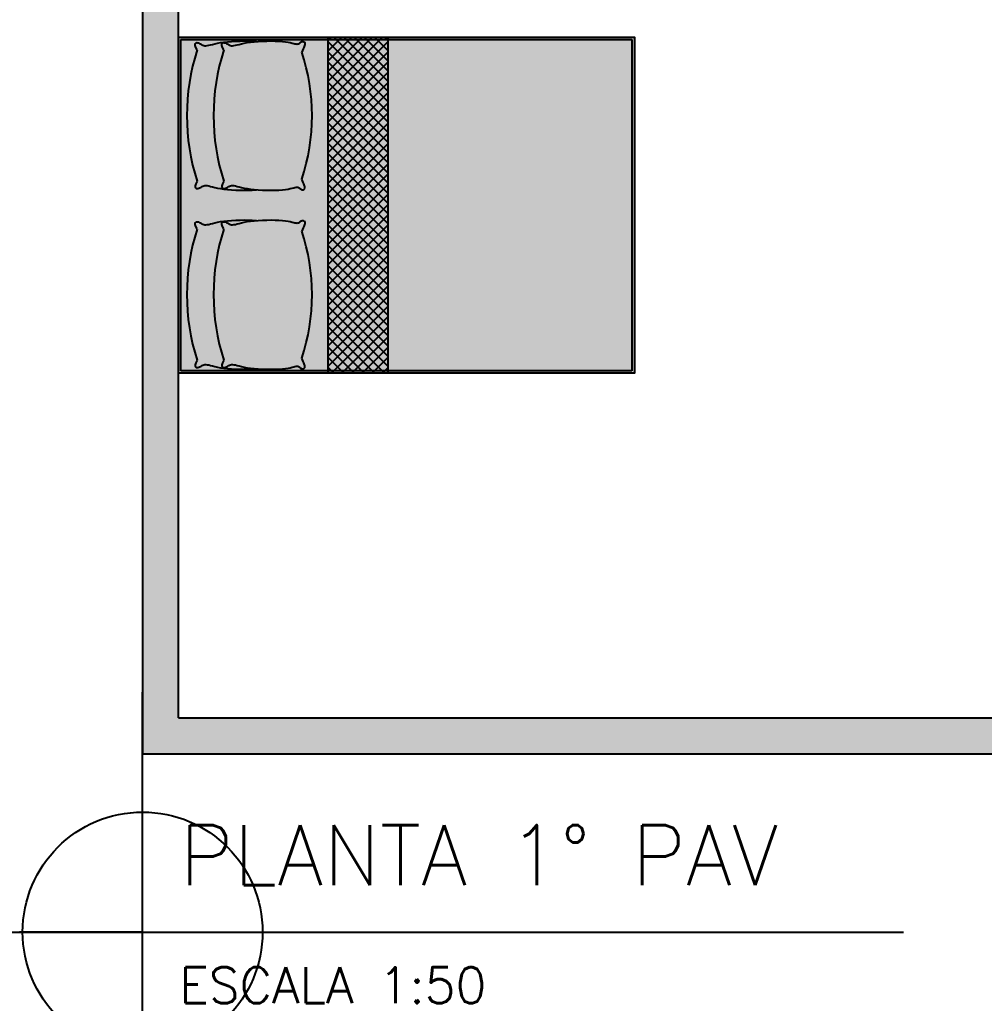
# Model space of a CAD drawing. Header units: millimetres. Extents: x 28.1 to 47.5, y 29.2 to 36.9.
# Drawn here: x 39.491 to 43.512, y 29.168 to 33.267 of the extents above; entities that cross this region are included whole.
import ezdxf

# ---------------------------------------------------------------- set-up
doc = ezdxf.new("R2010")
doc.units = ezdxf.units.MM
doc.header["$PDMODE"] = 34
doc.linetypes.add('HIDDEN', pattern=[9.525, 6.35, -3.175])
for name, color, linetype in [('AI-Hatch mob', 254, 'Continuous'), ('AI-Proj mob', 1, 'HIDDEN'), ('ALVENARIA', 4, 'Continuous'), ('MOBILIÁRIO', 8, 'Continuous'), ('TEXTOS', 2, 'Continuous')]:
    doc.layers.add(name, color=color, linetype=linetype)
doc.styles.add('Texto Padrão', font='simplex.shx', dxfattribs={"height": 0.06})

# ---------------------------------------------------------------- blocks, each defined once
blk = doc.blocks.new('CAMA CASAL TRADICIONAL 138X188')
at = {"layer": 'AI-Hatch mob', "true_color": 0xe1d8b7}
for points in [[(0.7, -0.6908), (0.7, 0), (-0.7, 0), (-0.7, -0.6908)], [(-0.7, -0.8722), (-0.7, -1.9), (0.7, -1.9), (0.7, -0.8722)]]:
    blk.add_hatch(color=254, dxfattribs=at).paths.add_polyline_path(points)
at = {"layer": 'AI-Hatch mob', "true_color": 0xd3bf96}
for points in [[(-0.0994, -0.1884), (-0.089, -0.1833), (-0.0811, -0.1808), (-0.0755, -0.1805), (-0.0717, -0.1818), (-0.0696, -0.1843), (-0.0689, -0.1878), (-0.0692, -0.1916), (-0.0702, -0.1955), (-0.0718, -0.1991), (-0.0736, -0.2024), (-0.0756, -0.2056), (-0.0776, -0.2088), (-0.0793, -0.2122), (-0.0807, -0.2159), (-0.0816, -0.2201), (-0.0819, -0.225), (-0.0813, -0.2305), (-0.08, -0.237), (-0.0782, -0.2444), (-0.076, -0.2529), (-0.0736, -0.2626), (-0.0712, -0.2736), (-0.0688, -0.2861), (-0.0667, -0.3001), (-0.0649, -0.3156), (-0.0642, -0.3247), (-0.0638, -0.3215), (-0.0628, -0.307), (-0.0621, -0.2911), (-0.0619, -0.274), (-0.062, -0.2564), (-0.0626, -0.2386), (-0.0635, -0.2211), (-0.0649, -0.2044), (-0.0667, -0.1888), (-0.0688, -0.1748), (-0.0712, -0.1624), (-0.0736, -0.1514), (-0.076, -0.1416), (-0.0782, -0.1331), (-0.08, -0.1257), (-0.0813, -0.1193), (-0.0819, -0.1137), (-0.0816, -0.1089), (-0.0807, -0.1047), (-0.0793, -0.101), (-0.0776, -0.0975), (-0.0756, -0.0943), (-0.0736, -0.0911), (-0.0718, -0.0878), (-0.0702, -0.0842), (-0.0692, -0.0804), (-0.0689, -0.0765), (-0.0696, -0.0731), (-0.0717, -0.0705), (-0.0755, -0.0692), (-0.0811, -0.0696), (-0.089, -0.0721), (-0.0994, -0.0771, 0.156401), (-0.6466, -0.0771), (-0.657, -0.0721), (-0.6649, -0.0696), (-0.6706, -0.0692), (-0.6743, -0.0705), (-0.6764, -0.0731), (-0.6772, -0.0765), (-0.6769, -0.0804), (-0.6758, -0.0842), (-0.6743, -0.0878), (-0.6724, -0.0911), (-0.6705, -0.0943), (-0.6685, -0.0975), (-0.6667, -0.101), (-0.6653, -0.1047), (-0.6644, -0.1089), (-0.6642, -0.1137), (-0.6648, -0.1193), (-0.666, -0.1257), (-0.6678, -0.1331), (-0.67, -0.1416), (-0.6724, -0.1514), (-0.6749, -0.1624), (-0.6773, -0.1748), (-0.6794, -0.1888), (-0.6812, -0.2044), (-0.6825, -0.2211), (-0.6835, -0.2386), (-0.684, -0.2564), (-0.6842, -0.274), (-0.6839, -0.2911), (-0.6833, -0.307), (-0.6823, -0.3215), (-0.6819, -0.3247), (-0.6812, -0.3156), (-0.6794, -0.3001), (-0.6773, -0.2861), (-0.6749, -0.2736), (-0.6724, -0.2626), (-0.67, -0.2529), (-0.6678, -0.2444), (-0.666, -0.237), (-0.6648, -0.2305), (-0.6642, -0.225), (-0.6644, -0.2201), (-0.6653, -0.2159), (-0.6667, -0.2122), (-0.6685, -0.2088), (-0.6705, -0.2056), (-0.6724, -0.2024), (-0.6743, -0.1991), (-0.6758, -0.1955), (-0.6769, -0.1916), (-0.6772, -0.1878), (-0.6764, -0.1843), (-0.6743, -0.1818), (-0.6706, -0.1805), (-0.6649, -0.1808), (-0.657, -0.1833), (-0.6466, -0.1884, -0.156401)], [(0.6466, -0.1884), (0.657, -0.1833), (0.6649, -0.1808), (0.6706, -0.1805), (0.6743, -0.1818), (0.6764, -0.1843), (0.6772, -0.1878), (0.6769, -0.1916), (0.6758, -0.1955), (0.6743, -0.1991), (0.6724, -0.2024), (0.6705, -0.2056), (0.6685, -0.2088), (0.6667, -0.2122), (0.6653, -0.2159), (0.6644, -0.2201), (0.6642, -0.225), (0.6648, -0.2305), (0.666, -0.237), (0.6678, -0.2444), (0.67, -0.2529), (0.6724, -0.2626), (0.6749, -0.2736), (0.6773, -0.2861), (0.6794, -0.3001), (0.6812, -0.3156), (0.6819, -0.3247), (0.6823, -0.3215), (0.6833, -0.307), (0.6839, -0.2911), (0.6842, -0.274), (0.684, -0.2564), (0.6835, -0.2386), (0.6825, -0.2211), (0.6812, -0.2044), (0.6794, -0.1888), (0.6773, -0.1748), (0.6749, -0.1624), (0.6724, -0.1514), (0.67, -0.1416), (0.6678, -0.1331), (0.666, -0.1257), (0.6648, -0.1193), (0.6642, -0.1137), (0.6644, -0.1089), (0.6653, -0.1047), (0.6667, -0.101), (0.6685, -0.0975), (0.6705, -0.0943), (0.6724, -0.0911), (0.6743, -0.0878), (0.6758, -0.0842), (0.6769, -0.0804), (0.6772, -0.0765), (0.6764, -0.0731), (0.6743, -0.0705), (0.6706, -0.0692), (0.6649, -0.0696), (0.657, -0.0721), (0.6466, -0.0771, 0.156401), (0.0994, -0.0771), (0.089, -0.0721), (0.0811, -0.0696), (0.0755, -0.0692), (0.0717, -0.0705), (0.0696, -0.0731), (0.0689, -0.0765), (0.0692, -0.0804), (0.0702, -0.0842), (0.0718, -0.0878), (0.0736, -0.0911), (0.0756, -0.0943), (0.0776, -0.0975), (0.0793, -0.101), (0.0807, -0.1047), (0.0816, -0.1089), (0.0819, -0.1137), (0.0813, -0.1193), (0.08, -0.1257), (0.0782, -0.1331), (0.076, -0.1416), (0.0736, -0.1514), (0.0712, -0.1624), (0.0688, -0.1748), (0.0667, -0.1888), (0.0649, -0.2044), (0.0635, -0.2211), (0.0626, -0.2386), (0.062, -0.2564), (0.0619, -0.274), (0.0621, -0.2911), (0.0628, -0.307), (0.0638, -0.3215), (0.0642, -0.3247), (0.0649, -0.3156), (0.0667, -0.3001), (0.0688, -0.2861), (0.0712, -0.2736), (0.0736, -0.2626), (0.076, -0.2529), (0.0782, -0.2444), (0.08, -0.237), (0.0813, -0.2305), (0.0819, -0.225), (0.0816, -0.2201), (0.0807, -0.2159), (0.0793, -0.2122), (0.0776, -0.2088), (0.0756, -0.2056), (0.0736, -0.2024), (0.0718, -0.1991), (0.0702, -0.1955), (0.0692, -0.1916), (0.0689, -0.1878), (0.0696, -0.1843), (0.0717, -0.1818), (0.0755, -0.1805), (0.0811, -0.1808), (0.089, -0.1833), (0.0994, -0.1884, -0.156401)], [(-0.6466, -0.1884), (-0.657, -0.1833), (-0.6649, -0.1808), (-0.6706, -0.1805), (-0.6743, -0.1818), (-0.6764, -0.1843), (-0.6772, -0.1878), (-0.6769, -0.1916), (-0.6758, -0.1955), (-0.6743, -0.1991), (-0.6724, -0.2024), (-0.6705, -0.2056), (-0.6685, -0.2088), (-0.6667, -0.2122), (-0.6653, -0.2159), (-0.6644, -0.2201), (-0.6642, -0.225), (-0.6648, -0.2305), (-0.666, -0.237), (-0.6678, -0.2444), (-0.67, -0.2529), (-0.6724, -0.2626), (-0.6749, -0.2736), (-0.6773, -0.2861), (-0.6794, -0.3001), (-0.6812, -0.3156), (-0.6825, -0.3324), (-0.6835, -0.3499), (-0.684, -0.3677), (-0.6842, -0.3853), (-0.6839, -0.4023), (-0.6833, -0.4183), (-0.6823, -0.4327), (-0.6808, -0.4453), (-0.6791, -0.4561), (-0.6773, -0.4654), (-0.6755, -0.4731), (-0.6739, -0.4797), (-0.6726, -0.4851), (-0.6717, -0.4897), (-0.6713, -0.4936), (-0.6717, -0.4969), (-0.6725, -0.4998), (-0.6739, -0.5023), (-0.6754, -0.5045), (-0.6771, -0.5066), (-0.6787, -0.5086), (-0.6802, -0.5105), (-0.6813, -0.5126), (-0.6819, -0.5148), (-0.6821, -0.5171), (-0.6819, -0.5194), (-0.6812, -0.5215), (-0.68, -0.5234), (-0.6785, -0.525), (-0.6766, -0.5262), (-0.6744, -0.5269), (-0.6718, -0.5269), (-0.6688, -0.5264), (-0.6654, -0.5253), (-0.6613, -0.5238), (-0.6566, -0.5218), (-0.6513, -0.5194), (-0.6451, -0.5166), (-0.6381, -0.5136, 0.161591), (-0.108, -0.5136), (-0.101, -0.5166), (-0.0948, -0.5194), (-0.0894, -0.5218), (-0.0847, -0.5238), (-0.0807, -0.5253), (-0.0772, -0.5264), (-0.0742, -0.5269), (-0.0717, -0.5269), (-0.0694, -0.5262), (-0.0675, -0.525), (-0.066, -0.5234), (-0.0649, -0.5215), (-0.0642, -0.5194), (-0.0639, -0.5171), (-0.0641, -0.5148), (-0.0648, -0.5126), (-0.0659, -0.5105), (-0.0673, -0.5086), (-0.069, -0.5066), (-0.0706, -0.5045), (-0.0722, -0.5023), (-0.0735, -0.4998), (-0.0744, -0.4969), (-0.0747, -0.4936), (-0.0744, -0.4897), (-0.0735, -0.4851), (-0.0722, -0.4797), (-0.0705, -0.4731), (-0.0687, -0.4654), (-0.0669, -0.4561), (-0.0652, -0.4453), (-0.0638, -0.4327), (-0.0628, -0.4183), (-0.0621, -0.4023), (-0.0619, -0.3853), (-0.062, -0.3677), (-0.0626, -0.3499), (-0.0635, -0.3324), (-0.0649, -0.3156), (-0.0667, -0.3001), (-0.0688, -0.2861), (-0.0712, -0.2736), (-0.0736, -0.2626), (-0.076, -0.2529), (-0.0782, -0.2444), (-0.08, -0.237), (-0.0813, -0.2305), (-0.0819, -0.225), (-0.0816, -0.2201), (-0.0807, -0.2159), (-0.0793, -0.2122), (-0.0776, -0.2088), (-0.0756, -0.2056), (-0.0736, -0.2024), (-0.0718, -0.1991), (-0.0702, -0.1955), (-0.0692, -0.1916), (-0.0689, -0.1878), (-0.0696, -0.1843), (-0.0717, -0.1818), (-0.0755, -0.1805), (-0.0811, -0.1808), (-0.089, -0.1833), (-0.0994, -0.1884, 0.156401)], [(0.0994, -0.1884), (0.089, -0.1833), (0.0811, -0.1808), (0.0755, -0.1805), (0.0717, -0.1818), (0.0696, -0.1843), (0.0689, -0.1878), (0.0692, -0.1916), (0.0702, -0.1955), (0.0718, -0.1991), (0.0736, -0.2024), (0.0756, -0.2056), (0.0776, -0.2088), (0.0793, -0.2122), (0.0807, -0.2159), (0.0816, -0.2201), (0.0819, -0.225), (0.0813, -0.2305), (0.08, -0.237), (0.0782, -0.2444), (0.076, -0.2529), (0.0736, -0.2626), (0.0712, -0.2736), (0.0688, -0.2861), (0.0667, -0.3001), (0.0649, -0.3156), (0.0635, -0.3324), (0.0626, -0.3499), (0.062, -0.3677), (0.0619, -0.3853), (0.0621, -0.4023), (0.0628, -0.4183), (0.0638, -0.4327), (0.0652, -0.4453), (0.0669, -0.4561), (0.0687, -0.4654), (0.0705, -0.4731), (0.0722, -0.4797), (0.0735, -0.4851), (0.0744, -0.4897), (0.0747, -0.4936), (0.0744, -0.4969), (0.0735, -0.4998), (0.0722, -0.5023), (0.0706, -0.5045), (0.069, -0.5066), (0.0673, -0.5086), (0.0659, -0.5105), (0.0648, -0.5126), (0.0641, -0.5148), (0.0639, -0.5171), (0.0642, -0.5194), (0.0649, -0.5215), (0.066, -0.5234), (0.0675, -0.525), (0.0694, -0.5262), (0.0717, -0.5269), (0.0742, -0.5269), (0.0772, -0.5264), (0.0807, -0.5253), (0.0847, -0.5238), (0.0894, -0.5218), (0.0948, -0.5194), (0.101, -0.5166), (0.108, -0.5136, 0.161591), (0.6381, -0.5136), (0.6451, -0.5166), (0.6513, -0.5194), (0.6566, -0.5218), (0.6613, -0.5238), (0.6654, -0.5253), (0.6688, -0.5264), (0.6718, -0.5269), (0.6744, -0.5269), (0.6766, -0.5262), (0.6785, -0.525), (0.68, -0.5234), (0.6812, -0.5215), (0.6819, -0.5194), (0.6821, -0.5171), (0.6819, -0.5148), (0.6813, -0.5126), (0.6802, -0.5105), (0.6787, -0.5086), (0.6771, -0.5066), (0.6754, -0.5045), (0.6739, -0.5023), (0.6725, -0.4998), (0.6717, -0.4969), (0.6713, -0.4936), (0.6717, -0.4897), (0.6726, -0.4851), (0.6739, -0.4797), (0.6755, -0.4731), (0.6773, -0.4654), (0.6791, -0.4561), (0.6808, -0.4453), (0.6823, -0.4327), (0.6833, -0.4183), (0.6839, -0.4023), (0.6842, -0.3853), (0.684, -0.3677), (0.6835, -0.3499), (0.6825, -0.3324), (0.6812, -0.3156), (0.6794, -0.3001), (0.6773, -0.2861), (0.6749, -0.2736), (0.6724, -0.2626), (0.67, -0.2529), (0.6678, -0.2444), (0.666, -0.237), (0.6648, -0.2305), (0.6642, -0.225), (0.6644, -0.2201), (0.6653, -0.2159), (0.6667, -0.2122), (0.6685, -0.2088), (0.6705, -0.2056), (0.6724, -0.2024), (0.6743, -0.1991), (0.6758, -0.1955), (0.6769, -0.1916), (0.6772, -0.1878), (0.6764, -0.1843), (0.6743, -0.1818), (0.6706, -0.1805), (0.6649, -0.1808), (0.657, -0.1833), (0.6466, -0.1884, 0.156401)], [(-0.7, -0.6222), (-0.7, -0.8722), (0.7, -0.8722), (0.7, -0.6222)]]:
    blk.add_hatch(color=9, dxfattribs=at).paths.add_polyline_path(points)
at = {"layer": 'AI-Hatch mob', "ltscale": 0.5}
h = blk.add_hatch(dxfattribs=at)
h.set_pattern_fill('_USER', color=33, scale=0.03, angle=45, style=0, double=1, pattern_type=0)
h.set_pattern_definition([(45, (-0.7, -0.872224), (-0.0212132, 0.0212132), []), (135, (-0.7, -0.872224), (-0.0212132, -0.0212132), [])])
h.paths.add_polyline_path([(0.7, -0.8722), (0.7, -0.6222), (-0.7, -0.6222), (-0.7, -0.8722)])
for p, q in [((-0.0994, -0.0771), (-0.089, -0.0721)), ((-0.089, -0.0721), (-0.0811, -0.0696)), ((-0.0811, -0.0696), (-0.0755, -0.0692)), ((-0.0755, -0.0692), (-0.0717, -0.0705)), ((-0.0717, -0.0705), (-0.0696, -0.0731)), ((-0.0692, -0.0804), (-0.0702, -0.0842)), ((-0.0696, -0.0731), (-0.0689, -0.0765)), ((-0.0689, -0.0765), (-0.0692, -0.0804)), ((0.0696, -0.0731), (0.0689, -0.0765)), ((0.0689, -0.0765), (0.0692, -0.0804)), ((0.0692, -0.0804), (0.0702, -0.0842)), ((0.0717, -0.0705), (0.0696, -0.0731)), ((0.0755, -0.0692), (0.0717, -0.0705)), ((0.0811, -0.0696), (0.0755, -0.0692)), ((0.089, -0.0721), (0.0811, -0.0696)), ((0.0994, -0.0771), (0.089, -0.0721)), ((-0.0816, -0.1089), (-0.0819, -0.1137)), ((-0.0819, -0.1137), (-0.0813, -0.1193)), ((-0.0807, -0.1047), (-0.0816, -0.1089)), ((-0.0813, -0.1193), (-0.08, -0.1257)), ((-0.0793, -0.101), (-0.0807, -0.1047)), ((-0.0776, -0.0975), (-0.0793, -0.101)), ((-0.0756, -0.0943), (-0.0776, -0.0975)), ((-0.0736, -0.0911), (-0.0756, -0.0943)), ((-0.0718, -0.0878), (-0.0736, -0.0911)), ((-0.0702, -0.0842), (-0.0718, -0.0878)), ((0.0702, -0.0842), (0.0718, -0.0878)), ((0.0718, -0.0878), (0.0736, -0.0911)), ((0.0736, -0.0911), (0.0756, -0.0943)), ((0.0756, -0.0943), (0.0776, -0.0975)), ((0.0776, -0.0975), (0.0793, -0.101)), ((0.0793, -0.101), (0.0807, -0.1047)), ((0.0813, -0.1193), (0.08, -0.1257)), ((0.0807, -0.1047), (0.0816, -0.1089)), ((0.0819, -0.1137), (0.0813, -0.1193)), ((0.0816, -0.1089), (0.0819, -0.1137)), ((-0.08, -0.1257), (-0.0782, -0.1331)), ((-0.0782, -0.1331), (-0.076, -0.1416)), ((-0.076, -0.1416), (-0.0736, -0.1514)), ((-0.0736, -0.1514), (-0.0712, -0.1624)), ((-0.0712, -0.1624), (-0.0688, -0.1748)), ((0.0712, -0.1624), (0.0688, -0.1748)), ((0.0736, -0.1514), (0.0712, -0.1624)), ((0.076, -0.1416), (0.0736, -0.1514)), ((0.0782, -0.1331), (0.076, -0.1416)), ((0.08, -0.1257), (0.0782, -0.1331)), ((-0.0994, -0.1884), (-0.089, -0.1833)), ((-0.089, -0.1833), (-0.0811, -0.1808)), ((-0.0811, -0.1808), (-0.0755, -0.1805)), ((-0.0736, -0.2024), (-0.0756, -0.2056)), ((-0.0755, -0.1805), (-0.0717, -0.1818)), ((-0.0718, -0.1991), (-0.0736, -0.2024)), ((-0.0702, -0.1955), (-0.0718, -0.1991)), ((-0.0717, -0.1818), (-0.0696, -0.1843)), ((-0.0692, -0.1916), (-0.0702, -0.1955)), ((-0.0696, -0.1843), (-0.0689, -0.1878)), ((-0.0689, -0.1878), (-0.0692, -0.1916)), ((-0.0688, -0.1748), (-0.0667, -0.1888)), ((-0.0667, -0.1888), (-0.0649, -0.2044)), ((-0.0649, -0.2044), (-0.0635, -0.2211)), ((0.0649, -0.2044), (0.0635, -0.2211)), ((0.0667, -0.1888), (0.0649, -0.2044)), ((0.0688, -0.1748), (0.0667, -0.1888)), ((0.0696, -0.1843), (0.0689, -0.1878)), ((0.0689, -0.1878), (0.0692, -0.1916)), ((0.0692, -0.1916), (0.0702, -0.1955)), ((0.0717, -0.1818), (0.0696, -0.1843)), ((0.0702, -0.1955), (0.0718, -0.1991)), ((0.0755, -0.1805), (0.0717, -0.1818)), ((0.0718, -0.1991), (0.0736, -0.2024)), ((0.0736, -0.2024), (0.0756, -0.2056)), ((0.0811, -0.1808), (0.0755, -0.1805)), ((0.089, -0.1833), (0.0811, -0.1808)), ((0.0994, -0.1884), (0.089, -0.1833)), ((-0.0816, -0.2201), (-0.0819, -0.225)), ((-0.0819, -0.225), (-0.0813, -0.2305)), ((-0.0807, -0.2159), (-0.0816, -0.2201)), ((-0.0813, -0.2305), (-0.08, -0.237)), ((-0.0793, -0.2122), (-0.0807, -0.2159)), ((-0.08, -0.237), (-0.0782, -0.2444)), ((-0.0776, -0.2088), (-0.0793, -0.2122)), ((-0.0782, -0.2444), (-0.076, -0.2529)), ((-0.0756, -0.2056), (-0.0776, -0.2088)), ((-0.0635, -0.2211), (-0.0626, -0.2386)), ((-0.0626, -0.2386), (-0.062, -0.2564)), ((0.0626, -0.2386), (0.062, -0.2564)), ((0.0635, -0.2211), (0.0626, -0.2386)), ((0.0756, -0.2056), (0.0776, -0.2088)), ((0.0782, -0.2444), (0.076, -0.2529)), ((0.0776, -0.2088), (0.0793, -0.2122)), ((0.08, -0.237), (0.0782, -0.2444)), ((0.0793, -0.2122), (0.0807, -0.2159)), ((0.0813, -0.2305), (0.08, -0.237)), ((0.0807, -0.2159), (0.0816, -0.2201)), ((0.0819, -0.225), (0.0813, -0.2305)), ((0.0816, -0.2201), (0.0819, -0.225)), ((-0.076, -0.2529), (-0.0736, -0.2626)), ((-0.0736, -0.2626), (-0.0712, -0.2736)), ((-0.0712, -0.2736), (-0.0688, -0.2861)), ((-0.0688, -0.2861), (-0.0667, -0.3001)), ((-0.0619, -0.274), (-0.0621, -0.2911)), ((-0.062, -0.2564), (-0.0619, -0.274)), ((0.062, -0.2564), (0.0619, -0.274)), ((0.0619, -0.274), (0.0621, -0.2911)), ((0.0688, -0.2861), (0.0667, -0.3001)), ((0.0712, -0.2736), (0.0688, -0.2861)), ((0.0736, -0.2626), (0.0712, -0.2736)), ((0.076, -0.2529), (0.0736, -0.2626)), ((-0.0667, -0.3001), (-0.0649, -0.3156)), ((-0.0649, -0.3156), (-0.0635, -0.3324)), ((-0.0638, -0.3215), (-0.0642, -0.3247)), ((-0.0628, -0.307), (-0.0638, -0.3215)), ((-0.0621, -0.2911), (-0.0628, -0.307)), ((0.0621, -0.2911), (0.0628, -0.307)), ((0.0628, -0.307), (0.0638, -0.3215)), ((0.0649, -0.3156), (0.0635, -0.3324)), ((0.0638, -0.3215), (0.0642, -0.3247)), ((0.0667, -0.3001), (0.0649, -0.3156)), ((-0.0635, -0.3324), (-0.0626, -0.3499)), ((-0.0626, -0.3499), (-0.062, -0.3677)), ((-0.062, -0.3677), (-0.0619, -0.3853)), ((0.062, -0.3677), (0.0619, -0.3853)), ((0.0626, -0.3499), (0.062, -0.3677)), ((0.0635, -0.3324), (0.0626, -0.3499)), ((-0.0621, -0.4023), (-0.0628, -0.4183)), ((-0.0619, -0.3853), (-0.0621, -0.4023)), ((0.0619, -0.3853), (0.0621, -0.4023)), ((0.0621, -0.4023), (0.0628, -0.4183)), ((-0.0652, -0.4453), (-0.0669, -0.4561)), ((-0.0638, -0.4327), (-0.0652, -0.4453)), ((-0.0628, -0.4183), (-0.0638, -0.4327)), ((0.0628, -0.4183), (0.0638, -0.4327)), ((0.0638, -0.4327), (0.0652, -0.4453)), ((0.0652, -0.4453), (0.0669, -0.4561)), ((-0.0744, -0.4897), (-0.0747, -0.4936)), ((-0.0735, -0.4851), (-0.0744, -0.4897)), ((-0.0722, -0.4797), (-0.0735, -0.4851)), ((-0.0705, -0.4731), (-0.0722, -0.4797)), ((-0.0687, -0.4654), (-0.0705, -0.4731)), ((-0.0669, -0.4561), (-0.0687, -0.4654)), ((0.0669, -0.4561), (0.0687, -0.4654)), ((0.0687, -0.4654), (0.0705, -0.4731)), ((0.0705, -0.4731), (0.0722, -0.4797)), ((0.0722, -0.4797), (0.0735, -0.4851)), ((0.0735, -0.4851), (0.0744, -0.4897)), ((0.0744, -0.4897), (0.0747, -0.4936)), ((-0.101, -0.5166), (-0.108, -0.5136)), ((-0.0948, -0.5194), (-0.101, -0.5166)), ((-0.0894, -0.5218), (-0.0948, -0.5194)), ((-0.0847, -0.5238), (-0.0894, -0.5218)), ((-0.0807, -0.5253), (-0.0847, -0.5238)), ((-0.0772, -0.5264), (-0.0807, -0.5253)), ((-0.0742, -0.5269), (-0.0772, -0.5264)), ((-0.0747, -0.4936), (-0.0744, -0.4969)), ((-0.0744, -0.4969), (-0.0735, -0.4998)), ((-0.0717, -0.5269), (-0.0742, -0.5269)), ((-0.0735, -0.4998), (-0.0722, -0.5023)), ((-0.0722, -0.5023), (-0.0706, -0.5045)), ((-0.0694, -0.5262), (-0.0717, -0.5269)), ((-0.0706, -0.5045), (-0.069, -0.5066)), ((-0.0675, -0.525), (-0.0694, -0.5262)), ((-0.069, -0.5066), (-0.0673, -0.5086)), ((-0.066, -0.5234), (-0.0675, -0.525)), ((-0.0673, -0.5086), (-0.0659, -0.5105)), ((-0.0649, -0.5215), (-0.066, -0.5234)), ((-0.0659, -0.5105), (-0.0648, -0.5126)), ((-0.0642, -0.5194), (-0.0649, -0.5215)), ((-0.0648, -0.5126), (-0.0641, -0.5148)), ((-0.0639, -0.5171), (-0.0642, -0.5194)), ((-0.0641, -0.5148), (-0.0639, -0.5171)), ((0.0641, -0.5148), (0.0639, -0.5171)), ((0.0639, -0.5171), (0.0642, -0.5194)), ((0.0648, -0.5126), (0.0641, -0.5148)), ((0.0642, -0.5194), (0.0649, -0.5215)), ((0.0659, -0.5105), (0.0648, -0.5126)), ((0.0649, -0.5215), (0.066, -0.5234)), ((0.0673, -0.5086), (0.0659, -0.5105)), ((0.066, -0.5234), (0.0675, -0.525)), ((0.069, -0.5066), (0.0673, -0.5086)), ((0.0675, -0.525), (0.0694, -0.5262)), ((0.0706, -0.5045), (0.069, -0.5066)), ((0.0694, -0.5262), (0.0717, -0.5269)), ((0.0722, -0.5023), (0.0706, -0.5045)), ((0.0717, -0.5269), (0.0742, -0.5269)), ((0.0735, -0.4998), (0.0722, -0.5023)), ((0.0744, -0.4969), (0.0735, -0.4998)), ((0.0742, -0.5269), (0.0772, -0.5264)), ((0.0747, -0.4936), (0.0744, -0.4969)), ((0.0772, -0.5264), (0.0807, -0.5253)), ((0.0807, -0.5253), (0.0847, -0.5238)), ((0.0847, -0.5238), (0.0894, -0.5218)), ((0.0894, -0.5218), (0.0948, -0.5194)), ((0.0948, -0.5194), (0.101, -0.5166)), ((0.101, -0.5166), (0.108, -0.5136)), ((0.7, -0.6222), (-0.7, -0.6222)), ((0.7, -0.8722), (-0.7, -0.8722))]:
    blk.add_line(p, q)
blk.add_lwpolyline([(-0.7, 0), (0.7, 0), (0.7, -1.9), (-0.7, -1.9)], close=True)
for points in [[(-0.6466, -0.0771), (-0.657, -0.0721), (-0.6649, -0.0696), (-0.6706, -0.0692), (-0.6743, -0.0705), (-0.6764, -0.0731), (-0.6772, -0.0765), (-0.6769, -0.0804), (-0.6758, -0.0842), (-0.6743, -0.0878), (-0.6724, -0.0911), (-0.6705, -0.0943), (-0.6685, -0.0975), (-0.6667, -0.101), (-0.6653, -0.1047), (-0.6644, -0.1089), (-0.6642, -0.1137), (-0.6648, -0.1193), (-0.666, -0.1257), (-0.6678, -0.1331), (-0.67, -0.1416), (-0.6724, -0.1514), (-0.6749, -0.1624), (-0.6773, -0.1748), (-0.6794, -0.1888), (-0.6812, -0.2044), (-0.6825, -0.2211), (-0.6835, -0.2386), (-0.684, -0.2564), (-0.6842, -0.274), (-0.6839, -0.2911), (-0.6833, -0.307), (-0.6823, -0.3215), (-0.6819, -0.3247)], [(0.6466, -0.0771), (0.657, -0.0721), (0.6649, -0.0696), (0.6706, -0.0692), (0.6743, -0.0705), (0.6764, -0.0731), (0.6772, -0.0765), (0.6769, -0.0804), (0.6758, -0.0842), (0.6743, -0.0878), (0.6724, -0.0911), (0.6705, -0.0943), (0.6685, -0.0975), (0.6667, -0.101), (0.6653, -0.1047), (0.6644, -0.1089), (0.6642, -0.1137), (0.6648, -0.1193), (0.666, -0.1257), (0.6678, -0.1331), (0.67, -0.1416), (0.6724, -0.1514), (0.6749, -0.1624), (0.6773, -0.1748), (0.6794, -0.1888), (0.6812, -0.2044), (0.6825, -0.2211), (0.6835, -0.2386), (0.684, -0.2564), (0.6842, -0.274), (0.6839, -0.2911), (0.6833, -0.307), (0.6823, -0.3215), (0.6819, -0.3247)], [(-0.6466, -0.1884), (-0.657, -0.1833), (-0.6649, -0.1808), (-0.6706, -0.1805), (-0.6743, -0.1818), (-0.6764, -0.1843), (-0.6772, -0.1878), (-0.6769, -0.1916), (-0.6758, -0.1955), (-0.6743, -0.1991), (-0.6724, -0.2024), (-0.6705, -0.2056), (-0.6685, -0.2088), (-0.6667, -0.2122), (-0.6653, -0.2159), (-0.6644, -0.2201), (-0.6642, -0.225), (-0.6648, -0.2305), (-0.666, -0.237), (-0.6678, -0.2444), (-0.67, -0.2529), (-0.6724, -0.2626), (-0.6749, -0.2736), (-0.6773, -0.2861), (-0.6794, -0.3001), (-0.6812, -0.3156), (-0.6825, -0.3324), (-0.6835, -0.3499), (-0.684, -0.3677), (-0.6842, -0.3853), (-0.6839, -0.4023), (-0.6833, -0.4183), (-0.6823, -0.4327), (-0.6808, -0.4453), (-0.6791, -0.4561), (-0.6773, -0.4654), (-0.6755, -0.4731), (-0.6739, -0.4797), (-0.6726, -0.4851), (-0.6717, -0.4897), (-0.6713, -0.4936), (-0.6717, -0.4969), (-0.6725, -0.4998), (-0.6739, -0.5023), (-0.6754, -0.5045), (-0.6771, -0.5066), (-0.6787, -0.5086), (-0.6802, -0.5105), (-0.6813, -0.5126), (-0.6819, -0.5148), (-0.6821, -0.5171), (-0.6819, -0.5194), (-0.6812, -0.5215), (-0.68, -0.5234), (-0.6785, -0.525), (-0.6766, -0.5262), (-0.6744, -0.5269), (-0.6718, -0.5269), (-0.6688, -0.5264), (-0.6654, -0.5253), (-0.6613, -0.5238), (-0.6566, -0.5218), (-0.6513, -0.5194), (-0.6451, -0.5166), (-0.6381, -0.5136)], [(0.6466, -0.1884), (0.657, -0.1833), (0.6649, -0.1808), (0.6706, -0.1805), (0.6743, -0.1818), (0.6764, -0.1843), (0.6772, -0.1878), (0.6769, -0.1916), (0.6758, -0.1955), (0.6743, -0.1991), (0.6724, -0.2024), (0.6705, -0.2056), (0.6685, -0.2088), (0.6667, -0.2122), (0.6653, -0.2159), (0.6644, -0.2201), (0.6642, -0.225), (0.6648, -0.2305), (0.666, -0.237), (0.6678, -0.2444), (0.67, -0.2529), (0.6724, -0.2626), (0.6749, -0.2736), (0.6773, -0.2861), (0.6794, -0.3001), (0.6812, -0.3156), (0.6825, -0.3324), (0.6835, -0.3499), (0.684, -0.3677), (0.6842, -0.3853), (0.6839, -0.4023), (0.6833, -0.4183), (0.6823, -0.4327), (0.6808, -0.4453), (0.6791, -0.4561), (0.6773, -0.4654), (0.6755, -0.4731), (0.6739, -0.4797), (0.6726, -0.4851), (0.6717, -0.4897), (0.6713, -0.4936), (0.6717, -0.4969), (0.6725, -0.4998), (0.6739, -0.5023), (0.6754, -0.5045), (0.6771, -0.5066), (0.6787, -0.5086), (0.6802, -0.5105), (0.6813, -0.5126), (0.6819, -0.5148), (0.6821, -0.5171), (0.6819, -0.5194), (0.6812, -0.5215), (0.68, -0.5234), (0.6785, -0.525), (0.6766, -0.5262), (0.6744, -0.5269), (0.6718, -0.5269), (0.6688, -0.5264), (0.6654, -0.5253), (0.6613, -0.5238), (0.6566, -0.5218), (0.6513, -0.5194), (0.6451, -0.5166), (0.6381, -0.5136)]]:
    blk.add_lwpolyline(points)
for centre, radius, start, end in [((-0.373, -0.9304), 0.896, 72.2217, 107.7783), ((0.373, -0.9304), 0.896, 72.2217, 107.7783), ((-0.373, -1.0416), 0.896, 72.2217, 107.7783), ((0.373, -1.0416), 0.896, 72.2217, 107.7783), ((-0.373, 0.2851), 0.8415, 251.6418, 288.3582), ((0.373, 0.2851), 0.8415, 251.6418, 288.3582)]:
    blk.add_arc(centre, radius, start, end)
at = {"layer": 'AI-Proj mob'}
blk.add_lwpolyline([(-0.69, -0.01), (0.69, -0.01), (0.69, -1.89), (-0.69, -1.89)], close=True, dxfattribs=at)

msp = doc.modelspace()

# ---------------------------------------------------------------- hatches: boundary and pattern name
at = {"layer": 'ALVENARIA'}
h = msp.add_hatch(color=256, dxfattribs=at)
h.dxf.hatch_style = 1
h.paths.add_polyline_path([(47.5334, 36.4628), (40.0034, 36.4628), (40.0034, 35.0728), (40.1534, 35.0728), (40.1534, 36.3128), (47.3834, 36.3128), (47.3834, 35.3828, -0.414214), (46.4634, 34.4628), (46.3134, 34.4628), (46.3134, 34.3128), (46.4634, 34.3128, 0.414214), (47.5334, 35.3828)])
h.paths.add_polyline_path([(43.0434, 34.5228), (42.8934, 34.5228), (42.8934, 34.4728), (42.8784, 34.4728), (40.0034, 34.4728), (40.0034, 34.3228), (40.0034, 30.2078), (47.5334, 30.2078), (47.5334, 30.3578), (40.1534, 30.3578), (40.1534, 34.3228), (43.0434, 34.3228)])
h.paths.add_polyline_path([(43.0434, 36.3128), (42.8934, 36.3128), (42.8934, 35.8178), (42.8934, 35.3228), (43.0434, 35.3228)], flags=17)
h.paths.add_polyline_path([(46.2332, 34.4378), (46.4404, 34.4378), (46.4404, 34.5878), (46.2332, 34.5878)], flags=25)

# ---------------------------------------------------------------- linework, layer by layer
for p, q in [((40.0034, 34.3228), (40.0034, 30.2078)), ((40.1534, 30.3578), (40.1534, 34.3228)), ((40.1534, 30.3578), (47.5334, 30.3578)), ((40.0034, 30.2078), (47.5334, 30.2078))]:
    msp.add_line(p, q, dxfattribs=at)
at = {"layer": 'TEXTOS'}
for p, q in [((40.0034, 29.465), (39.4909, 29.465)), ((39.4909, 29.465), (43.1747, 29.465))]:
    msp.add_line(p, q, dxfattribs=at)
msp.add_point((40.0034, 29.465), dxfattribs=at)

# ---------------------------------------------------------------- block references
at = {"layer": 'MOBILIÁRIO', "rotation": 90}
msp.add_blockref('CAMA CASAL TRADICIONAL 138X188', (40.1534, 32.4942), dxfattribs=at)

# ---------------------------------------------------------------- texts
at = {"layer": 'TEXTOS', "attachment_point": 1, "style": 'Texto Padrão'}
for s, insert, char_height in [('PLANTA 1° PAV', (40.1571, 29.9105), 0.25), ('ESCALA 1:50', (40.1571, 29.3179), 0.15)]:
    msp.add_mtext_dynamic_manual_height_columns(s, width=5.728977, gutter_width=12.5, heights=[0], dxfattribs=dict(at, insert=insert, char_height=char_height))

doc.saveas('drawing.dxf')
